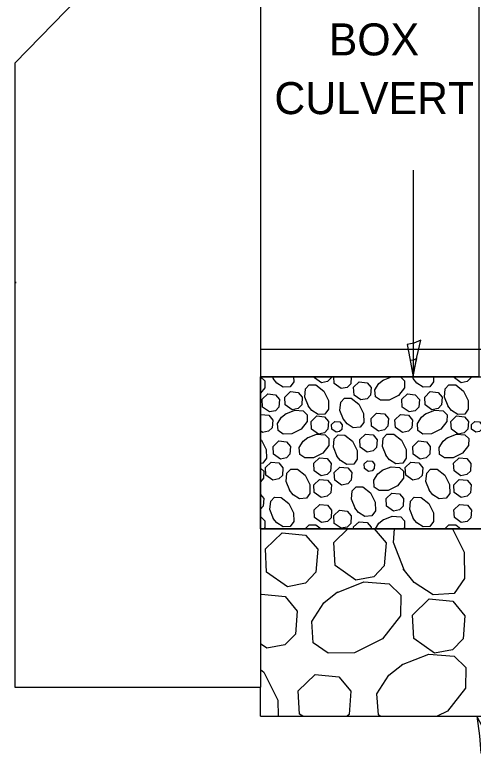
# Model space of a CAD drawing. Extents: x 0 to 2.83, y -0.06 to 1.83.
# Drawn here: x 1.3131 to 1.5147, y 0.8128 to 1.1374 of the extents above; entities that cross this region are included whole.
import ezdxf

# ---------------------------------------------------------------- set-up
doc = ezdxf.new("R2010")
doc.units = 0
for name, color, linetype in [('Default', 7, 'Continuous'), ('RD_Pr_Roadway_Dimensions', 7, 'Continuous'), ('RD_Pr_Roadway_Notes', 7, 'Continuous'), ('STG_Traffic_Control', 7, 'Continuous')]:
    doc.layers.add(name, color=color, linetype=linetype)

# ---------------------------------------------------------------- blocks, each defined once
blk = doc.blocks.new('SHT_ARROW')
at = {"layer": 'STG_Traffic_Control'}
blk.add_lwpolyline([(-0.009998, 0.002092), (-0.009184, 0.00017), (-0.00887, -0.001672), (-0.005, -0.000866), (0, 0), (-0.005334, 0.00097)], close=True, dxfattribs=at)

msp = doc.modelspace()

# ---------------------------------------------------------------- linework, layer by layer
at = {"layer": 'Default'}
for p, q in [((1.42111, 1.22722), (1.31305, 1.11604)), ((1.42111, 1.22722), (1.42111, 0.84184)), ((1.31305, 1.11604), (1.31305, 0.84184)), ((1.3136, 1.01963), (1.31305, 1.01963)), ((1.42111, 0.99037), (1.51809, 0.99037)), ((1.42111, 0.97826), (2.59919, 0.97826)), ((1.42685, 0.97729), (1.42647, 0.97826)), ((1.47508, 0.97682), (1.47874, 0.97826)), ((1.48832, 0.97729), (1.48794, 0.97826)), ((1.42203, 0.9538), (1.42111, 0.95444)), ((1.42111, 0.91144), (2.59919, 0.91144)), ((1.31305, 0.84184), (1.42111, 0.84184)), ((1.42111, 0.82906), (1.42111, 0.84184)), ((1.42111, 0.82906), (2.59919, 0.82906)), ((1.42111, 0.82906), (2.59919, 0.82906))]:
    msp.add_line(p, q, dxfattribs=at)
for points in [[(2.46464, 1.25371), (2.47476, 1.22722), (2.50307, 1.22722), (2.50307, 0.97826), (2.59919, 0.97826), (2.59919, 0.91144), (2.10878, 0.91144), (2.10878, 0.964), (1.87636, 0.964), (1.87636, 0.91144), (1.42111, 0.91144), (1.42111, 0.97826), (1.51724, 0.97826), (1.51724, 1.22722), (1.54374, 1.22722), (1.55386, 1.25371)], [(1.4899, 0.98627), (1.48836, 0.98562), (1.48689, 0.98536), (1.48753, 0.98226), (1.48823, 0.97826), (1.489, 0.98253)], [(1.42111, 0.91144), (1.42111, 0.91144), (1.42111, 0.97826), (1.42111, 0.97826)], [(1.42111, 0.97826), (1.51724, 0.97826), (1.51724, 0.97826), (1.42111, 0.97826)], [(1.87636, 0.91144), (1.42111, 0.91144), (1.42111, 0.91144), (1.87636, 0.91144)]]:
    msp.add_lwpolyline(points, close=True, dxfattribs=at)
for points in [[(1.31305, 1.01973), (1.31305, 1.01953)], [(1.31305, 1.01953), (1.3136, 1.01963), (1.31305, 1.01973)], [(1.42111, 0.9781), (1.4213, 0.97808), (1.42304, 0.97644), (1.423, 0.97344), (1.42111, 0.97106)], [(1.43567, 0.97826), (1.43571, 0.97606), (1.43417, 0.97388), (1.43111, 0.97366), (1.42836, 0.97543), (1.42672, 0.97745)], [(1.44795, 0.97562), (1.44492, 0.97776), (1.44489, 0.97826)], [(1.45217, 0.97826), (1.45214, 0.97773), (1.4506, 0.97612), (1.44795, 0.97562)], [(1.45661, 0.9731), (1.45355, 0.97524), (1.45338, 0.97826)], [(1.461, 0.97826), (1.4608, 0.97521), (1.45926, 0.9736), (1.45661, 0.9731)], [(1.48064, 0.97826), (1.48277, 0.97808), (1.4845, 0.97644), (1.48447, 0.97344), (1.48179, 0.97007), (1.47769, 0.96802), (1.47385, 0.96796), (1.47167, 0.9695), (1.47145, 0.97256), (1.47321, 0.9753), (1.47523, 0.97694)], [(1.49714, 0.97826), (1.49718, 0.97606), (1.49563, 0.97388), (1.49257, 0.97366), (1.48983, 0.97543), (1.48819, 0.97745)], [(1.50941, 0.97562), (1.50639, 0.97776), (1.50636, 0.97826)], [(1.51364, 0.97826), (1.51361, 0.97773), (1.51206, 0.97612), (1.50941, 0.97562)], [(1.44215, 0.96527), (1.44057, 0.96928), (1.44088, 0.97294), (1.44252, 0.97467), (1.44549, 0.97464), (1.44889, 0.97199), (1.45094, 0.96786), (1.45101, 0.96402), (1.44946, 0.96184), (1.4464, 0.96162), (1.44363, 0.96342), (1.44202, 0.96543)], [(1.4653, 0.96808), (1.46227, 0.97023), (1.46205, 0.97366), (1.46454, 0.976), (1.46798, 0.97565), (1.46975, 0.97357), (1.46949, 0.97019), (1.46795, 0.96862), (1.4653, 0.96808)], [(1.50361, 0.96527), (1.50204, 0.96928), (1.50235, 0.97294), (1.50399, 0.97467), (1.50695, 0.97464), (1.51036, 0.97199), (1.51241, 0.96786), (1.51247, 0.96402), (1.51093, 0.96184), (1.50787, 0.96162), (1.50509, 0.96342), (1.50348, 0.96543)], [(1.42505, 0.96282), (1.42199, 0.96496), (1.42184, 0.96837), (1.42427, 0.97073), (1.4277, 0.97038), (1.4295, 0.9683), (1.42922, 0.96493), (1.4277, 0.96332), (1.42505, 0.96282)], [(1.43505, 0.96376), (1.43202, 0.96591), (1.43183, 0.96931), (1.43429, 0.97171), (1.43773, 0.97136), (1.4395, 0.96925), (1.43924, 0.96587), (1.4377, 0.96427), (1.43505, 0.96376)], [(1.48652, 0.96282), (1.48346, 0.96496), (1.4833, 0.96837), (1.48573, 0.97073), (1.48917, 0.97038), (1.49097, 0.9683), (1.49068, 0.96493), (1.48917, 0.96332), (1.48652, 0.96282)], [(1.49652, 0.96376), (1.49349, 0.96591), (1.4933, 0.96931), (1.49576, 0.97171), (1.4992, 0.97136), (1.50096, 0.96925), (1.50071, 0.96587), (1.49917, 0.96427), (1.49652, 0.96376)], [(1.45764, 0.95944), (1.45606, 0.96345), (1.45638, 0.9671), (1.45805, 0.96887), (1.46101, 0.96881), (1.46441, 0.96616), (1.46647, 0.96206), (1.46653, 0.95818), (1.46499, 0.95604), (1.46189, 0.95582), (1.45915, 0.95758), (1.45754, 0.9596)], [(1.42111, 0.96159), (1.42124, 0.96171), (1.42471, 0.96137), (1.42647, 0.95925), (1.42622, 0.95588), (1.42468, 0.9543), (1.42203, 0.9538)], [(1.43224, 0.96193), (1.43625, 0.96354), (1.43994, 0.96323), (1.44167, 0.96155), (1.44161, 0.95856), (1.43896, 0.95518), (1.43486, 0.95313), (1.43101, 0.95307), (1.42884, 0.95462), (1.42862, 0.95771), (1.43038, 0.96045), (1.4324, 0.96206)], [(1.4466, 0.95308), (1.44357, 0.95523), (1.44339, 0.95863), (1.44584, 0.96103), (1.44928, 0.96068), (1.45105, 0.95857), (1.45079, 0.95519), (1.44925, 0.95359), (1.4466, 0.95308)], [(1.47293, 0.95436), (1.46987, 0.95651), (1.46971, 0.95995), (1.47214, 0.96231), (1.47561, 0.96196), (1.47738, 0.95985), (1.47712, 0.95648), (1.47558, 0.9549), (1.47293, 0.95436)], [(1.48349, 0.9538), (1.48047, 0.95591), (1.48025, 0.95932), (1.4827, 0.96171), (1.48618, 0.96137), (1.48794, 0.95925), (1.48769, 0.95588), (1.48614, 0.9543), (1.48349, 0.9538)], [(1.49371, 0.96193), (1.49771, 0.96354), (1.5014, 0.96323), (1.50314, 0.96155), (1.50307, 0.95856), (1.50043, 0.95518), (1.49633, 0.95313), (1.49248, 0.95307), (1.49031, 0.95462), (1.49008, 0.95771), (1.49185, 0.96045), (1.49387, 0.96206)], [(1.50807, 0.95308), (1.50504, 0.95523), (1.50485, 0.95863), (1.50731, 0.96103), (1.51075, 0.96068), (1.51251, 0.95857), (1.51226, 0.95519), (1.51072, 0.95359), (1.50807, 0.95308)], [(1.45432, 0.95389), (1.45249, 0.95518), (1.45236, 0.95724), (1.45385, 0.95866), (1.45593, 0.95847), (1.45697, 0.95717), (1.45684, 0.95515), (1.45589, 0.95421), (1.45432, 0.95389)], [(1.51578, 0.95389), (1.51395, 0.95518), (1.51383, 0.95724), (1.51532, 0.95866), (1.5174, 0.95847), (1.51843, 0.95717), (1.5183, 0.95515), (1.51736, 0.95421), (1.51578, 0.95389)], [(1.44179, 0.95143), (1.44579, 0.95304), (1.44948, 0.95273), (1.45122, 0.95105), (1.45115, 0.94806), (1.4485, 0.94468), (1.4444, 0.94264), (1.44056, 0.94257), (1.43838, 0.94412), (1.43816, 0.94721), (1.43993, 0.94995), (1.44194, 0.95156)], [(1.4548, 0.94328), (1.45322, 0.94725), (1.45354, 0.95094), (1.4552, 0.95267), (1.45816, 0.95264), (1.46157, 0.94996), (1.46363, 0.9459), (1.46369, 0.94202), (1.46214, 0.93984), (1.45904, 0.93965), (1.45631, 0.94142), (1.45469, 0.94343)], [(1.46798, 0.94512), (1.46495, 0.94726), (1.46476, 0.95067), (1.46722, 0.95306), (1.47065, 0.95271), (1.47239, 0.9506), (1.47216, 0.94723), (1.47063, 0.94565), (1.46798, 0.94512)], [(1.47633, 0.94365), (1.47475, 0.94765), (1.47506, 0.95134), (1.4767, 0.95307), (1.4797, 0.95301), (1.48307, 0.95036), (1.48512, 0.94626), (1.48518, 0.94242), (1.48364, 0.94024), (1.48058, 0.94002), (1.47784, 0.94178), (1.4762, 0.9438)], [(1.50325, 0.95143), (1.50726, 0.95304), (1.51095, 0.95273), (1.51268, 0.95105), (1.51262, 0.94806), (1.50997, 0.94468), (1.50587, 0.94264), (1.50202, 0.94257), (1.49985, 0.94412), (1.49963, 0.94721), (1.5014, 0.94995), (1.50341, 0.95156)], [(1.42111, 0.95075), (1.42161, 0.95036), (1.42366, 0.94626), (1.42372, 0.94242), (1.42217, 0.94024), (1.42111, 0.94016)], [(1.4299, 0.9421), (1.42683, 0.94425), (1.42664, 0.94767), (1.4291, 0.95005), (1.43257, 0.94969), (1.43431, 0.94759), (1.43408, 0.9442), (1.43255, 0.94262), (1.4299, 0.9421)], [(1.49137, 0.9421), (1.4883, 0.94425), (1.48811, 0.94767), (1.49057, 0.95005), (1.49404, 0.94969), (1.49578, 0.94759), (1.49555, 0.9442), (1.49402, 0.94262), (1.49137, 0.9421)], [(1.44776, 0.93471), (1.44473, 0.93686), (1.44454, 0.94026), (1.447, 0.94262), (1.45044, 0.94228), (1.4522, 0.9402), (1.45195, 0.93682), (1.45041, 0.93525), (1.44776, 0.93471)], [(1.46861, 0.93661), (1.46678, 0.93791), (1.46665, 0.93995), (1.46815, 0.94137), (1.47023, 0.94119), (1.47126, 0.93989), (1.47113, 0.93788), (1.47019, 0.93693), (1.46861, 0.93661)], [(1.50922, 0.93471), (1.5062, 0.93686), (1.50601, 0.94026), (1.50847, 0.94262), (1.51191, 0.94228), (1.51367, 0.9402), (1.51342, 0.93682), (1.51187, 0.93525), (1.50922, 0.93471)], [(1.42111, 0.93807), (1.42253, 0.93673), (1.42247, 0.93376), (1.42111, 0.93202)], [(1.42657, 0.93282), (1.42351, 0.93496), (1.42332, 0.9384), (1.42578, 0.94077), (1.42922, 0.94042), (1.43098, 0.9383), (1.43073, 0.93493), (1.42918, 0.93335), (1.42657, 0.93285)], [(1.45679, 0.93068), (1.45376, 0.93279), (1.45357, 0.93623), (1.45603, 0.93859), (1.45946, 0.93824), (1.46123, 0.93613), (1.46098, 0.93276), (1.45944, 0.93118), (1.45679, 0.93068)], [(1.47457, 0.93714), (1.47857, 0.93871), (1.48223, 0.9384), (1.484, 0.93673), (1.48394, 0.93376), (1.48129, 0.93036), (1.47719, 0.92831), (1.47331, 0.92825), (1.47113, 0.92979), (1.47095, 0.93285), (1.47271, 0.93563), (1.47473, 0.93723)], [(1.48803, 0.93282), (1.48498, 0.93496), (1.48479, 0.9384), (1.48725, 0.94077), (1.49068, 0.94042), (1.49245, 0.9383), (1.4922, 0.93493), (1.49065, 0.93335), (1.48803, 0.93285)], [(1.43398, 0.92828), (1.4324, 0.93228), (1.43272, 0.93594), (1.43439, 0.93771), (1.43735, 0.93764), (1.44076, 0.93499), (1.44281, 0.9309), (1.44287, 0.92702), (1.44133, 0.92487), (1.43827, 0.92465), (1.43549, 0.92642), (1.43388, 0.92844)], [(1.49544, 0.92828), (1.49387, 0.93228), (1.49418, 0.93594), (1.49586, 0.93771), (1.49882, 0.93764), (1.50223, 0.93499), (1.50427, 0.9309), (1.50434, 0.92702), (1.50279, 0.92487), (1.49973, 0.92465), (1.49696, 0.92642), (1.49535, 0.92844)], [(1.44782, 0.92522), (1.44476, 0.92736), (1.4446, 0.93077), (1.44703, 0.93313), (1.4505, 0.93279), (1.45227, 0.93071), (1.45201, 0.9273), (1.45047, 0.92572), (1.44782, 0.92522)], [(1.50929, 0.92522), (1.50623, 0.92736), (1.50607, 0.93077), (1.5085, 0.93313), (1.51197, 0.93279), (1.51373, 0.93071), (1.51348, 0.9273), (1.51194, 0.92572), (1.50929, 0.92522)], [(1.46274, 0.92049), (1.46116, 0.92449), (1.46147, 0.92815), (1.46311, 0.92992), (1.46611, 0.92986), (1.46948, 0.92721), (1.47153, 0.92311), (1.47163, 0.91926), (1.47008, 0.91708), (1.46699, 0.91686), (1.46425, 0.91863), (1.46264, 0.92065)], [(1.42111, 0.92647), (1.42255, 0.92472), (1.42233, 0.92134), (1.42111, 0.92007)], [(1.42685, 0.91586), (1.42528, 0.91986), (1.42559, 0.92355), (1.42723, 0.92528), (1.43023, 0.92522), (1.4336, 0.92257), (1.43565, 0.91847), (1.43571, 0.91463), (1.43417, 0.91245), (1.43111, 0.91223), (1.42836, 0.91399), (1.42672, 0.91601)], [(1.4796, 0.91923), (1.47658, 0.92137), (1.47639, 0.92478), (1.47885, 0.92714), (1.48229, 0.92683), (1.48402, 0.92472), (1.4838, 0.92134), (1.48225, 0.91973), (1.4796, 0.91923)], [(1.48832, 0.91586), (1.48674, 0.91986), (1.48706, 0.92355), (1.4887, 0.92528), (1.49169, 0.92522), (1.49507, 0.92257), (1.49711, 0.91847), (1.49718, 0.91463), (1.49563, 0.91245), (1.49257, 0.91223), (1.48983, 0.91399), (1.48819, 0.91601)], [(1.44795, 0.91418), (1.44492, 0.91633), (1.4447, 0.91973), (1.44719, 0.9221), (1.45063, 0.92175), (1.45236, 0.91967), (1.45214, 0.91629), (1.4506, 0.91469), (1.44795, 0.91418)], [(1.50941, 0.91418), (1.50639, 0.91633), (1.50617, 0.91973), (1.50866, 0.9221), (1.51209, 0.92175), (1.51383, 0.91967), (1.51361, 0.91629), (1.51206, 0.91469), (1.50941, 0.91418)], [(1.45661, 0.91166), (1.45355, 0.91381), (1.45336, 0.91721), (1.45582, 0.91958), (1.45929, 0.91923), (1.46102, 0.91712), (1.4608, 0.91377), (1.45926, 0.91216), (1.45661, 0.91166)], [(1.42111, 0.91666), (1.4213, 0.91664), (1.42304, 0.915), (1.423, 0.91201), (1.42256, 0.91144)], [(1.47165, 0.91144), (1.47321, 0.91387), (1.47523, 0.91551)], [(1.47508, 0.91538), (1.47908, 0.91696), (1.48277, 0.91664), (1.4845, 0.915), (1.48447, 0.91201), (1.48402, 0.91144)], [(1.44088, 0.91144), (1.44088, 0.9115), (1.44252, 0.91324), (1.44549, 0.91321), (1.44775, 0.91144)], [(1.4621, 0.91144), (1.46205, 0.91223), (1.46454, 0.91456), (1.46798, 0.91422), (1.46975, 0.91213), (1.4697, 0.91144)], [(1.50234, 0.91144), (1.50235, 0.9115), (1.50399, 0.91324), (1.50695, 0.91321), (1.50922, 0.91144)], [(1.43298, 0.88598), (1.4238, 0.89241), (1.42333, 0.90263), (1.43062, 0.90972), (1.44093, 0.90868), (1.44631, 0.90244), (1.44547, 0.89231), (1.44093, 0.88749), (1.43298, 0.88598)], [(1.46296, 0.88882), (1.45389, 0.89525), (1.45332, 0.90547), (1.45945, 0.91144)], [(1.47115, 0.91144), (1.47631, 0.90527), (1.47555, 0.89515), (1.47091, 0.89033), (1.46296, 0.88882)], [(1.48426, 0.89335), (1.47953, 0.90537), (1.48005, 0.91144)], [(1.50552, 0.91144), (1.51064, 0.90111), (1.51084, 0.88958), (1.5062, 0.88305), (1.49702, 0.88238), (1.4887, 0.88778), (1.48387, 0.89382)], [(1.45455, 0.88333), (1.46656, 0.88815), (1.47763, 0.88721), (1.48283, 0.88219), (1.48264, 0.8732), (1.4747, 0.86308), (1.4624, 0.85693), (1.45086, 0.85675), (1.44433, 0.86138), (1.44367, 0.87065), (1.44897, 0.87889), (1.45502, 0.8837)], [(1.42111, 0.88225), (1.42153, 0.88266), (1.43194, 0.88163), (1.43724, 0.87529), (1.43648, 0.86517), (1.43185, 0.86044), (1.4239, 0.85892)], [(1.49763, 0.85678), (1.48854, 0.86321), (1.48798, 0.87343), (1.49535, 0.88062), (1.50566, 0.87958), (1.51096, 0.87323), (1.5102, 0.86311), (1.50557, 0.85829), (1.49763, 0.85678)], [(1.4239, 0.85892), (1.42111, 0.86086)], [(1.48318, 0.85157), (1.4952, 0.85639), (1.50626, 0.85545), (1.51147, 0.85043), (1.51128, 0.84144), (1.50333, 0.83132), (1.49879, 0.82906)], [(1.47376, 0.82906), (1.47296, 0.82962), (1.4723, 0.8389), (1.4776, 0.84713), (1.48365, 0.85195)], [(1.42111, 0.84955), (1.42264, 0.84836), (1.42879, 0.83605), (1.4289, 0.82906)], [(1.43967, 0.82906), (1.43831, 0.83001), (1.43774, 0.84028), (1.44512, 0.8474), (1.45552, 0.84634), (1.46076, 0.84003), (1.46007, 0.82987), (1.45928, 0.82906)]]:
    msp.add_lwpolyline(points, dxfattribs=at)
at = {"layer": 'RD_Pr_Roadway_Dimensions'}
msp.add_line((1.48823, 1.06908), (1.48823, 0.97826), dxfattribs=at)

# ---------------------------------------------------------------- block references
at = {"layer": 'RD_Pr_Roadway_Dimensions', "xscale": 1.6021256085728262, "yscale": 1.6021256085728262, "rotation": -90}
msp.add_blockref('SHT_ARROW', (1.48823, 0.97826), dxfattribs=at)
at = {"layer": 'RD_Pr_Roadway_Notes', "xscale": 1.6021256085728262, "yscale": 1.602125608572826, "rotation": 107.93947513693665}
msp.add_blockref('SHT_ARROW', (1.51631, 0.82906), dxfattribs=at)

# ---------------------------------------------------------------- texts
at = {"layer": 'RD_Pr_Roadway_Dimensions'}
for s, p in [('BOX', (1.45113, 1.11951)), ('CULVERT', (1.42721, 1.0937))]:
    msp.add_text(s, height=0.014074, dxfattribs=at).set_placement(p)

doc.saveas('drawing.dxf')
